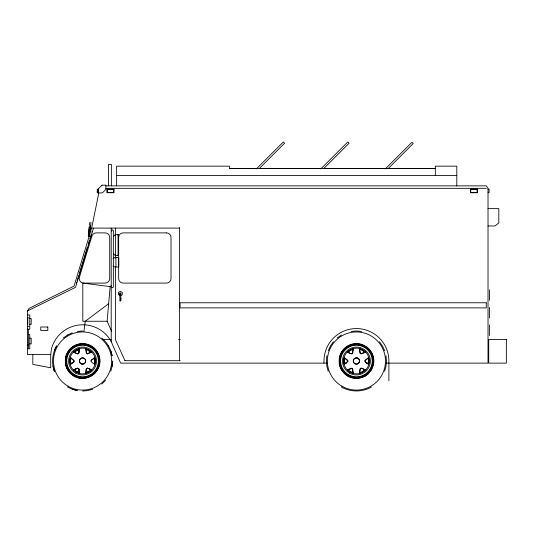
<?xml version="1.0" encoding="UTF-8"?>
<svg xmlns="http://www.w3.org/2000/svg" width="533" height="533" viewBox="0 0 533 533"><rect width="100%" height="100%" fill="white"/><g stroke="black" fill="none" stroke-linecap="round" stroke-linejoin="round"><path stroke-width="0.8" d="M90.557 225.279L89.078 236.459L88.325 236.452L89.311 227.251L90.557 227.305L91.01 222.408M79.557 362.107L79.57 361.547L79.557 362.107A3.198 3.198 0 0 0 84.894 363.2A3.198 3.198 0 0 0 83.474 357.943A3.198 3.198 0 0 0 79.41 361.567M353.426 362.107L353.432 360.495A3.045 3.045 0 0 1 356.95 358.009L358.756 359.042A3.045 3.045 0 0 1 359.075 362.52L357.483 363.866A3.045 3.045 0 0 1 353.439 361.547L353.426 362.107A3.198 3.198 0 0 0 358.762 363.2A3.198 3.198 0 0 0 357.343 357.943A3.198 3.198 0 0 0 353.279 361.567M70.396 364.266L70.836 363.812L70.423 361.008L70.836 358.203L70.396 357.75L69.916 361.008L70.396 364.266L73.814 361.814L74.14 361.008L73.814 360.208L70.396 357.75M91.07 361.008L91.31 360.208L94.727 357.75L94.288 358.203L94.701 361.008L94.294 363.812L94.727 364.272L95.207 361.014L94.727 357.75L91.31 360.201L90.99 361.008L91.31 361.814L94.408 364.239M111.763 331.506L107.12 321.252L110.151 286.647L111.464 285.755M112.143 366.218L112.596 361.008L112.137 366.231L110.784 371.274M326.856 355.791L326.396 361.008L326.856 366.218L328.208 371.274M120.711 300.805L120.938 293.177L120.338 292.837L119.745 293.177L119.972 300.805L120.711 300.805L120.938 298.453M88.325 235.273L89.311 226.079M32.819 354.578L32.819 364.359L50.695 367.783L50.695 354.578L51.454 348.835A32.46 32.46 0 0 1 110.917 341.007L120.631 363.126L327.302 363.126M83.874 331.599L85.273 321.252L108.659 303.697M78.884 353.033L79.304 348.842L76.239 350.061L73.654 352.1L77.492 353.832L78.351 353.712L78.884 353.033L79.437 349.142L78.351 353.712L77.492 353.832L73.847 352.366M91.276 369.655L87.632 368.183L86.779 368.303L86.239 368.989L85.82 373.173L88.884 371.961L91.469 369.915L87.632 368.183L90.55 369.356M87.632 368.183L86.239 368.989L85.82 373.173M352.22 353.712L353.172 348.842L350.108 350.061L347.523 352.1L351.36 353.832L352.22 353.712L352.753 353.033L353.306 349.142M359.555 372.88L360.108 368.989L360.641 368.303L361.501 368.183L365.338 369.915L362.753 371.961L359.688 373.173L360.108 368.989M89.311 233.754L90.497 226.092M89.377 225.266L89.83 222.394M50.695 354.578L27.503 354.578L27.503 310.926L29.082 308.38L74.054 286.081L91.649 228.097L98.838 192.906M344.265 357.75L343.785 361.008L344.265 364.266L347.683 361.814L348.009 361.008L347.683 360.201L344.265 357.75L347.922 361.008L344.591 364.232M344.704 358.203L344.291 361.008L344.704 363.812L344.265 364.266M368.596 364.272L368.156 363.819L368.57 361.008L368.163 358.203L368.596 357.75L369.076 361.014L368.596 364.272L365.178 361.814L364.858 361.008L365.178 360.208L368.596 357.75M384.653 371.288L386.012 366.231L386.465 361.014L386.012 355.797M79.304 348.842L79.244 349.708L79.437 349.142M353.113 349.708L353.172 348.842M359.688 373.173L359.748 372.314M76.486 282.956L76.685 282.31M77.085 280.984L77.398 279.958M77.558 279.425L78.744 275.508M79.224 273.942L87.299 247.325M88.251 244.194L89.437 240.276M89.91 238.711L90.623 236.366M90.863 235.579L91.183 234.527M91.936 232.048L92.102 231.502M93.495 228.097L75.519 287.32L27.503 310.926M365.178 361.814L368.276 364.239M70.722 364.232L73.814 361.814L74.054 361.008L70.722 357.783L71.116 358.229M368.276 357.783L364.858 361.008M85.826 348.842L86.239 353.033L86.779 353.712L87.632 353.832L91.469 352.106L88.884 350.061L85.826 348.842L86.819 353.645L91.276 352.366M85.886 349.708L85.693 349.142L85.88 349.708L86.912 349.695L90.857 352.253L91.469 352.106M73.654 369.915L74.267 369.762L76.492 371.521L79.131 372.567L78.884 368.989L79.304 373.173L76.239 371.961L73.654 369.915L77.492 368.183L78.311 368.376L78.884 368.989L79.304 373.173M359.562 349.142L360.761 349.128L362.753 350.061L365.338 352.106L361.501 353.832L360.648 353.712L360.115 353.033L359.562 349.142L360.115 353.033M359.755 349.708L359.695 348.842M353.172 373.173L352.18 368.376L347.523 369.915L350.108 371.961L353.172 373.173L352.753 368.989L352.22 368.303L351.36 368.183L347.716 369.649M54.339 350.741L56.551 345.997M56.551 345.99C52.221 353.619 51.401 363.02 54.339 371.288M328.208 350.734L330.42 345.99L333.425 341.7M86.779 353.712L87.552 353.745M360.648 353.712L365.145 352.366M74.58 369.362L77.571 368.27L74.433 369.536L74.94 370.435M347.523 369.915L348.302 369.536M364.559 352.48L365.338 352.106M94.015 358.229L94.408 357.783L94.015 358.236L94.701 361.008M351.36 353.832L347.716 352.366M360.641 368.303L361.501 368.183M113.789 236.199L115.261 234.627L118.339 234.627L118.339 255.613L115.261 255.613L113.296 253.515M358.396 363.333L358.769 362.953M256.366 168.934L283.349 141.958L284.615 143.224L259.424 168.408M73.654 352.1L74.267 352.253L76.492 350.494L79.131 349.448L74.94 351.587M91.469 369.915L90.857 369.762L88.631 371.521L86 372.567M101.87 384.013L105.567 380.315M320.826 168.934L347.802 141.958L349.068 143.224L323.877 168.408M385.279 168.934L411.942 142.271L413.208 143.537L388.224 168.521M347.523 352.1L348.136 352.253L350.361 350.494L352.999 349.448M365.338 369.915L364.725 369.762L362.5 371.521L359.862 372.567M63.26 338.002L67.551 334.997M337.129 338.002L341.42 334.997M120.984 295.389L122.277 294.642L122.277 292.404L120.338 291.284L118.399 292.404L118.399 294.642L120.338 295.762M113.069 258.525L114.795 257.579L118.766 257.579L118.766 266.993L114.795 266.993L113.069 266.054M67.538 335.004L72.295 332.785M86.912 372.327L88.631 371.521M365.145 376.111C360.714 378.623 355.264 379.096 350.467 377.391A17.436 17.436 0 0 1 339.261 364.032L339.261 357.976A17.436 17.436 0 0 1 362.4 344.624L367.643 347.656A17.436 17.436 0 0 1 373.6 364.039L371.528 369.729A17.436 17.436 0 0 1 365.145 376.105M371.448 387.025C362.3 392.275 350.554 392.275 341.413 387.018M92.829 389.237L87.785 390.589L82.568 391.042M73.847 369.649L74.433 369.536M77.338 331.433L82.568 330.973M351.22 331.433L356.437 330.973L361.654 331.433M229.43 168.481L435.328 168.481M256.826 168.528L229.43 168.528L229.43 166.163L116.634 166.163L116.634 185.857M259.318 168.528L321.586 168.528M324.071 168.528L386.338 168.528M388.004 168.528L435.328 168.528M116.634 175.564L456.808 175.564M105.887 185.857L486.263 185.857L488.021 188.329L488.021 363.126L386.398 363.126M105.887 188.329L486.263 188.329M488.021 189.208L489.081 189.208L489.081 192.733L488.021 192.733M488.021 208.63L498.821 208.63L498.821 222.954L495.004 225.972L488.021 225.972M91.649 228.097L179.388 228.097M117.82 235.14L118.333 235.14M117.82 255.1L118.333 255.1M120.711 300.725L119.972 300.805M27.503 314.99L29.775 314.99L29.775 317.095M27.503 317.828L29.775 317.828L29.775 326.356L27.503 326.356M29.775 318.627L31.2 318.627L31.2 324.311L29.775 324.311M107.12 321.252L82.802 321.252L82.802 283.09L110.151 286.647M27.503 329.201L29.775 329.201L29.775 327.095M28.262 334.544L29.775 334.544L29.775 348.755L27.503 348.755M29.775 338.182L31.2 338.182L31.2 343.865L29.775 343.865M102.369 339.561L111.337 339.561M178.535 339.561L180.267 339.568M27.503 345.111L28.356 345.111L28.356 347.956M124.935 360.688L180.201 360.688M343.952 363.126L346.45 363.126M366.424 363.126L368.916 363.126M79.53 378.177C88.685 379.956 98.272 373.247 99.731 364.039A17.436 17.436 0 0 0 85.593 343.838A17.436 17.436 0 0 0 65.392 357.976L65.392 364.032A17.436 17.436 0 0 0 76.599 377.391L79.53 378.177L76.599 377.391M77.492 368.183L78.884 368.989M361.421 368.27L365.145 369.655M356.95 358.009L357.463 358.143M82.049 364.006L80.236 362.973A3.045 3.045 0 0 1 81.509 358.156L82.548 357.963A3.045 3.045 0 0 1 85.593 361.261A3.045 3.045 0 0 1 82.049 364.006L81.049 363.653M359.868 349.448L362.5 350.494L364.725 352.253M352.999 372.567L350.361 371.521L348.136 369.762M85.993 349.448L86.912 349.695M79.131 372.567L76.492 371.521M72.295 389.237L77.352 390.589L72.288 389.23L67.551 387.025M111.817 287.454L112.763 287.76L113.349 286.954L113.349 230.636L112.763 229.83L111.817 230.136L111.817 231.129M119.745 293.863L120.338 294.209M88.631 350.494L90.19 351.587M101.87 338.002L105.574 341.706L108.579 345.997M344.591 357.783L344.984 358.229M379.443 341.706L382.447 345.997L384.659 350.741M108.572 345.99L110.791 350.741L112.143 355.797L110.784 350.734M124.982 360.688L115.368 339.561L115.414 266.36M79.244 372.314L79.437 372.88M353.113 372.314L353.299 372.873M73.814 361.814L70.836 363.812L70.423 361.008M52.987 366.218L54.339 371.274M489.434 289.759L489.434 300.332M489.434 307.381L489.434 317.954M489.434 325.003L489.434 335.577M456.808 185.857L456.808 166.163L435.328 166.163L435.328 175.564M388.89 380.749L388.89 361.008A32.46 32.46 0 0 0 356.437 328.548A32.46 32.46 0 0 0 323.977 361.008L323.977 363.126M179.388 227.464L179.388 360.688M118.139 234.627L118.139 255.613M115.901 257.579L115.901 266.993M115.461 234.627L115.461 255.613M115.368 228.097L115.368 235.579M115.368 254.714L115.414 258.039M111.364 185.857L111.364 164.377L108.499 164.377L108.499 185.857M111.204 228.097L111.204 341.7M89.078 235.286L89.078 236.459M28.356 329.427L28.356 344.884M27.789 318.627L27.789 324.311M91.843 236.266L79.37 277.36A4.55 4.55 0 0 0 83.761 283.09L105.168 283.09A4.55 4.55 0 0 0 109.718 278.539L109.718 237.438A4.55 4.55 0 0 0 105.168 232.894L96.233 232.894A4.55 4.55 0 0 0 91.843 236.266M102.01 185.158L98.132 189.028L98.132 192.906L102.363 192.906L105.887 189.382L105.887 185.158L102.01 185.158M98.312 189.208L97.253 189.208L97.253 192.733L98.312 192.733L98.312 189.208M113.995 189.208L106.946 189.208L106.946 192.733L113.995 192.733L113.995 189.208M477.448 189.208L470.399 189.208L470.399 192.733L477.448 192.733L477.448 189.208M113.642 189.561L107.3 189.561L107.3 192.38L113.642 192.38L113.642 189.561M477.095 189.561L470.752 189.561L470.752 192.38L477.095 192.38L477.095 189.561M166.463 232.894L123.203 232.894A4.55 4.55 0 0 0 118.652 237.438L118.652 278.539A4.55 4.55 0 0 0 123.203 283.09L166.463 283.09A4.55 4.55 0 0 0 171.013 278.539L171.013 237.438A4.55 4.55 0 0 0 166.463 232.894M486.263 302.771L180.087 302.771L180.087 307.887L486.263 307.887L486.263 302.771M47.81 327.009L40.761 327.009L40.761 330.533L47.81 330.533L47.81 327.009M506.35 339.561L488.728 339.561L488.728 363.126L506.35 363.126L506.35 339.561M68.024 386.178A29.062 29.062 0 0 0 111.624 361.014A29.062 29.062 0 0 0 68.037 335.837A29.062 29.062 0 0 0 68.024 386.178M73.974 375.878A17.176 17.176 0 0 0 99.738 361.014A17.176 17.176 0 0 0 73.98 346.137A17.176 17.176 0 0 0 73.974 375.878M75.586 373.08A13.945 13.945 0 0 0 96.506 361.014A13.945 13.945 0 0 0 75.593 348.935A13.945 13.945 0 0 0 75.586 373.08M74.653 374.699A15.81 15.81 0 0 0 98.372 361.014A15.81 15.81 0 0 0 74.66 347.316A15.81 15.81 0 0 0 74.653 374.699M74.38 375.172A16.356 16.356 0 0 0 98.918 361.014A16.356 16.356 0 0 0 74.387 346.843A16.356 16.356 0 0 0 74.38 375.172M76.126 372.147A12.865 12.865 0 0 0 95.427 361.014A12.865 12.865 0 0 0 76.132 349.868A12.865 12.865 0 0 0 76.126 372.147M341.893 386.178A29.062 29.062 0 0 0 385.492 361.014A29.062 29.062 0 0 0 341.906 335.837A29.062 29.062 0 0 0 341.893 386.178M347.842 375.878A17.176 17.176 0 0 0 373.606 361.014A17.176 17.176 0 0 0 347.849 346.137A17.176 17.176 0 0 0 347.842 375.878M349.461 373.08A13.945 13.945 0 0 0 370.375 361.014A13.945 13.945 0 0 0 349.461 348.935A13.945 13.945 0 0 0 349.461 373.08M348.522 374.699A15.81 15.81 0 0 0 372.241 361.014A15.81 15.81 0 0 0 348.529 347.316A15.81 15.81 0 0 0 348.522 374.699M348.249 375.172A16.356 16.356 0 0 0 372.787 361.014A16.356 16.356 0 0 0 348.256 346.843A16.356 16.356 0 0 0 348.249 375.172M349.994 372.147A12.865 12.865 0 0 0 369.296 361.014A12.865 12.865 0 0 0 350.001 349.868A12.865 12.865 0 0 0 349.994 372.147"/></g></svg>
